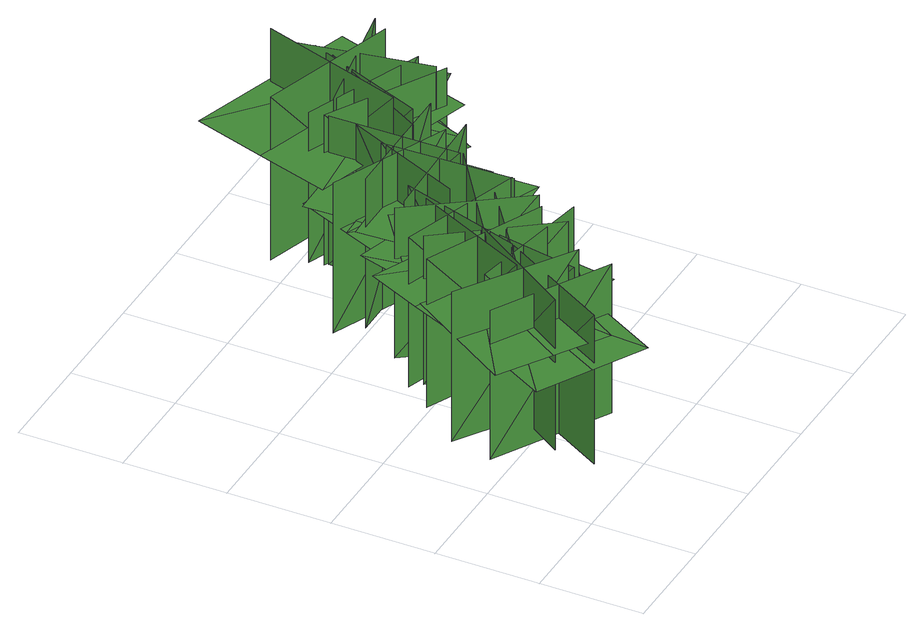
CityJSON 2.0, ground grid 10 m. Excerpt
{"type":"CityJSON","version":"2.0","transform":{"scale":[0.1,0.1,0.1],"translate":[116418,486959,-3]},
"CityObjects":{
"tree1":{"type":"SolitaryVegetationObject","geometry":[{"type":"MultiSurface","lod":"1","boundaries":[[[0,1,2]],[[0,2,3]],[[4,5,6]],[[4,6,7]],[[8,9,10]],[[8,10,11]],[[8,11,12]],[[8,12,13]]]}]},
"tree2":{"type":"SolitaryVegetationObject","geometry":[{"type":"MultiSurface","lod":"1","boundaries":[[[14,15,16]],[[14,16,17]],[[18,19,20]],[[18,20,21]],[[22,23,24]],[[22,24,25]],[[22,25,26]],[[22,26,27]]]}]},
"tree3":{"type":"SolitaryVegetationObject","geometry":[{"type":"MultiSurface","lod":"1","boundaries":[[[28,29,30]],[[28,30,31]],[[32,33,34]],[[32,34,35]],[[36,37,38]],[[36,38,39]],[[36,39,40]],[[36,40,41]]]}]},
"tree4":{"type":"SolitaryVegetationObject","geometry":[{"type":"MultiSurface","lod":"1","boundaries":[[[42,43,44]],[[42,44,45]],[[46,47,48]],[[46,48,49]],[[50,51,52]],[[50,52,53]],[[50,53,54]],[[50,54,55]]]}]},
"tree5":{"type":"SolitaryVegetationObject","geometry":[{"type":"MultiSurface","lod":"1","boundaries":[[[56,57,58]],[[56,58,59]],[[60,61,62]],[[60,62,63]],[[64,65,66]],[[64,66,67]],[[64,67,68]],[[64,68,69]]]}]},
"tree6":{"type":"SolitaryVegetationObject","geometry":[{"type":"MultiSurface","lod":"1","boundaries":[[[70,71,72]],[[70,72,73]],[[74,75,76]],[[74,76,77]],[[78,79,80]],[[78,80,81]],[[78,81,82]],[[78,82,83]]]}]},
"tree7":{"type":"SolitaryVegetationObject","geometry":[{"type":"MultiSurface","lod":"1","boundaries":[[[84,85,86]],[[84,86,87]],[[88,89,90]],[[88,90,91]],[[92,93,94]],[[92,94,95]],[[92,95,96]],[[92,96,97]]]}]},
"tree8":{"type":"SolitaryVegetationObject","geometry":[{"type":"MultiSurface","lod":"1","boundaries":[[[98,99,100]],[[98,100,101]],[[102,103,104]],[[102,104,105]],[[106,107,108]],[[106,108,109]],[[106,109,110]],[[106,110,111]]]}]},
"tree9":{"type":"SolitaryVegetationObject","geometry":[{"type":"MultiSurface","lod":"1","boundaries":[[[112,113,114]],[[112,114,115]],[[116,117,118]],[[116,118,119]],[[120,121,122]],[[120,122,123]],[[120,123,124]],[[120,124,125]]]}]},
"tree10":{"type":"SolitaryVegetationObject","geometry":[{"type":"MultiSurface","lod":"1","boundaries":[[[126,127,128]],[[126,128,129]],[[130,131,132]],[[130,132,133]],[[134,135,136]],[[134,136,137]],[[134,137,138]],[[134,138,139]]]}]},
"tree11":{"type":"SolitaryVegetationObject","geometry":[{"type":"MultiSurface","lod":"1","boundaries":[[[140,141,142]],[[140,142,143]],[[144,145,146]],[[144,146,147]],[[148,149,150]],[[148,150,151]],[[148,151,152]],[[148,152,153]]]}]},
"tree12":{"type":"SolitaryVegetationObject","geometry":[{"type":"MultiSurface","lod":"1","boundaries":[[[154,155,156]],[[154,156,157]],[[158,159,160]],[[158,160,161]],[[162,163,164]],[[162,164,165]],[[162,165,166]],[[162,166,167]]]}]},
"tree13":{"type":"SolitaryVegetationObject","geometry":[{"type":"MultiSurface","lod":"1","boundaries":[[[168,169,170]],[[168,170,171]],[[172,173,174]],[[172,174,175]],[[176,177,178]],[[176,178,179]],[[176,179,180]],[[176,180,181]]]}]},
"tree14":{"type":"SolitaryVegetationObject","geometry":[{"type":"MultiSurface","lod":"1","boundaries":[[[182,183,184]],[[182,184,185]],[[186,187,188]],[[186,188,189]],[[190,191,192]],[[190,192,193]],[[190,193,194]],[[190,194,195]]]}]}
},
"vertices":[
[135,173,23],[66,68,23],[66,68,180],[135,173,180],[37,153,23],[142,84,23],[142,84,180],[37,153,180],[123,171,129],[74,202,129],[7,96,129],[56,65,129],[105,34,129],[172,140,129],
[143,147,8],[81,38,8],[81,38,164],[143,147,164],[47,121,8],[156,59,8],[156,59,164],[47,121,164],[132,145,114],[81,173,114],[20,63,114],[71,35,114],[122,7,114],[183,117,114],
[189,143,21],[75,196,21],[75,196,177],[189,143,177],[155,237,21],[102,123,21],[102,123,177],[155,237,177],[186,154,127],[210,207,127],[95,258,127],[71,205,127],[48,152,127],[162,101,127],
[212,124,11],[88,147,11],[88,147,168],[212,124,168],[155,207,11],[132,83,11],[132,83,168],[155,207,168],[206,135,117],[215,192,117],[91,212,117],[81,155,117],[72,97,117],[196,77,117],
[111,217,16],[186,116,16],[186,116,172],[111,217,172],[97,118,16],[198,193,16],[198,193,172],[97,118,172],[109,205,122],[63,170,122],[140,70,122],[186,106,122],[232,141,122],[155,241,122],
[129,141,19],[167,260,19],[167,260,176],[129,141,176],[218,186,19],[98,225,19],[98,225,176],[218,186,176],[139,145,125],[195,129,125],[231,249,125],[176,266,125],[120,282,125],[84,162,125],
[228,238,21],[126,165,21],[126,165,178],[228,238,178],[129,254,21],[202,152,21],[202,152,178],[129,254,178],[216,241,127],[182,287,127],[81,212,127],[115,166,127],[150,119,127],[251,194,127],
[143,252,20],[269,256,20],[269,256,177],[143,252,177],[216,183,20],[212,309,20],[212,309,177],[216,183,177],[151,243,126],[154,185,126],[279,191,126],[277,249,126],[274,307,126],[148,301,126],
[141,319,19],[256,269,19],[256,269,176],[141,319,176],[178,226,19],[228,341,19],[228,341,176],[178,226,176],[145,308,125],[122,254,125],[239,206,125],[261,260,125],[283,313,125],[167,361,125],
[229,368,20],[230,242,20],[230,242,176],[229,368,176],[159,297,20],[285,298,20],[285,298,176],[159,297,176],[221,360,126],[162,359,126],[165,233,126],[223,235,126],[281,236,126],[279,362,126],
[337,309,20],[227,371,20],[227,371,177],[337,309,177],[310,405,20],[248,296,20],[248,296,177],[310,405,177],[334,321,126],[362,372,126],[252,432,126],[224,381,126],[196,330,126],[306,270,126],
[315,424,21],[268,307,21],[268,307,178],[315,424,178],[223,384,21],[340,338,21],[340,338,178],[223,384,178],[304,420,127],[249,441,127],[205,323,127],[259,302,127],[314,282,127],[358,399,127],
[301,460,22],[301,460,193],[257,320,193],[257,320,22],[345,372,22],[345,372,193],[210,414,193],[210,414,22],[366,365,138],[388,435,138],[220,488,138],[198,418,138],[176,347,138],[344,295,138],
[245,371,26],[368,393,26],[368,393,183],[245,371,183],[327,314,26],[305,438,26],[305,438,183],[327,314,183],[254,364,132],[265,307,132],[388,331,132],[377,388,132],[366,445,132],[243,421,132]
]}
